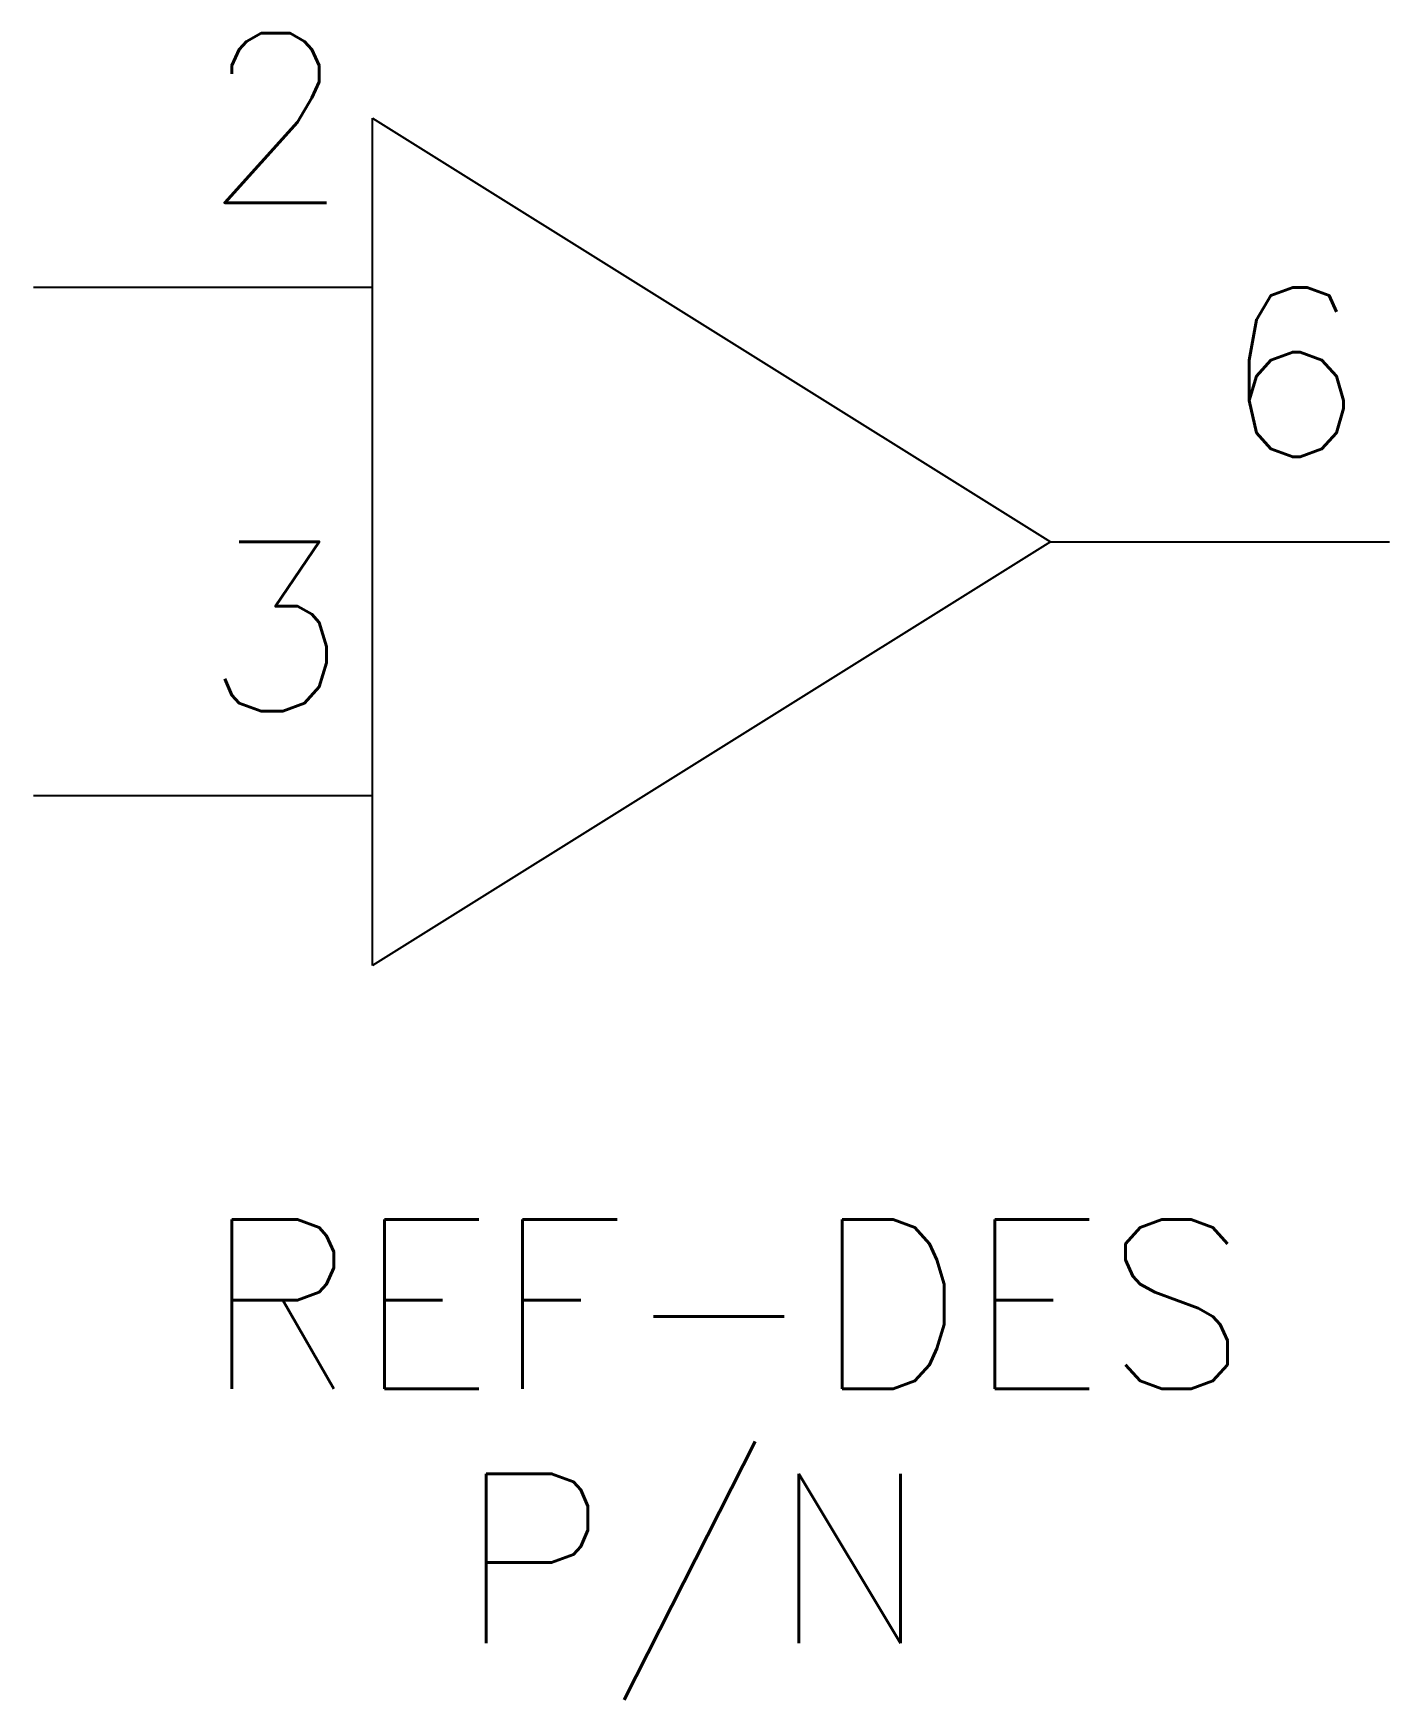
# Model space of a CAD drawing. Header units: inches. Extents: x 0.5 to 1.3, y 2.417 to 3.4.
import ezdxf

# ---------------------------------------------------------------- set-up
doc = ezdxf.new("R2010")
doc.units = ezdxf.units.IN
doc.header["$MEASUREMENT"] = 0
for name, color, linetype in [('TEXT', 7, 'Continuous'), ('THICK', 1, 'Continuous'), ('THIN', 4, 'Continuous')]:
    doc.layers.add(name, color=color, linetype=linetype)
doc.styles.get("Standard").update_dxf_attribs({"font": 'simplex.shx'})

msp = doc.modelspace()

# ---------------------------------------------------------------- linework, layer by layer
at = {"layer": 'THICK'}
for p, q in [((0.7, 2.85), (0.7, 3.35)), ((0.7, 3.35), (1.1, 3.1)), ((1.1, 3.1), (0.7, 2.85))]:
    msp.add_line(p, q, dxfattribs=at)
at = {"layer": 'THIN'}
for p, q in [((0.7, 3.25), (0.5, 3.25)), ((1.1, 3.1), (1.3, 3.1)), ((0.7, 2.95), (0.5, 2.95))]:
    msp.add_line(p, q, dxfattribs=at)

# ---------------------------------------------------------------- texts
at = {"layer": 'TEXT', "char_height": 0.1, "attachment_point": 1}
for s, insert in [('2', (0.6, 3.4)), ('6', (1.2, 3.25)), ('3', (0.6, 3.1))]:
    msp.add_mtext_dynamic_manual_height_columns(s, width=0.25, gutter_width=0.5, heights=[0], dxfattribs=dict(at, insert=insert))
at = {"layer": 'TEXT'}
for tag, p, s, flags in [('REF-DES', (0.6, 2.6), 'U2', 4), ('P/N', (0.75, 2.45), 'LF356', 6)]:
    msp.add_attdef(tag, p, s, height=0.1, dxfattribs=dict(at, flags=flags))

doc.saveas('drawing.dxf')
